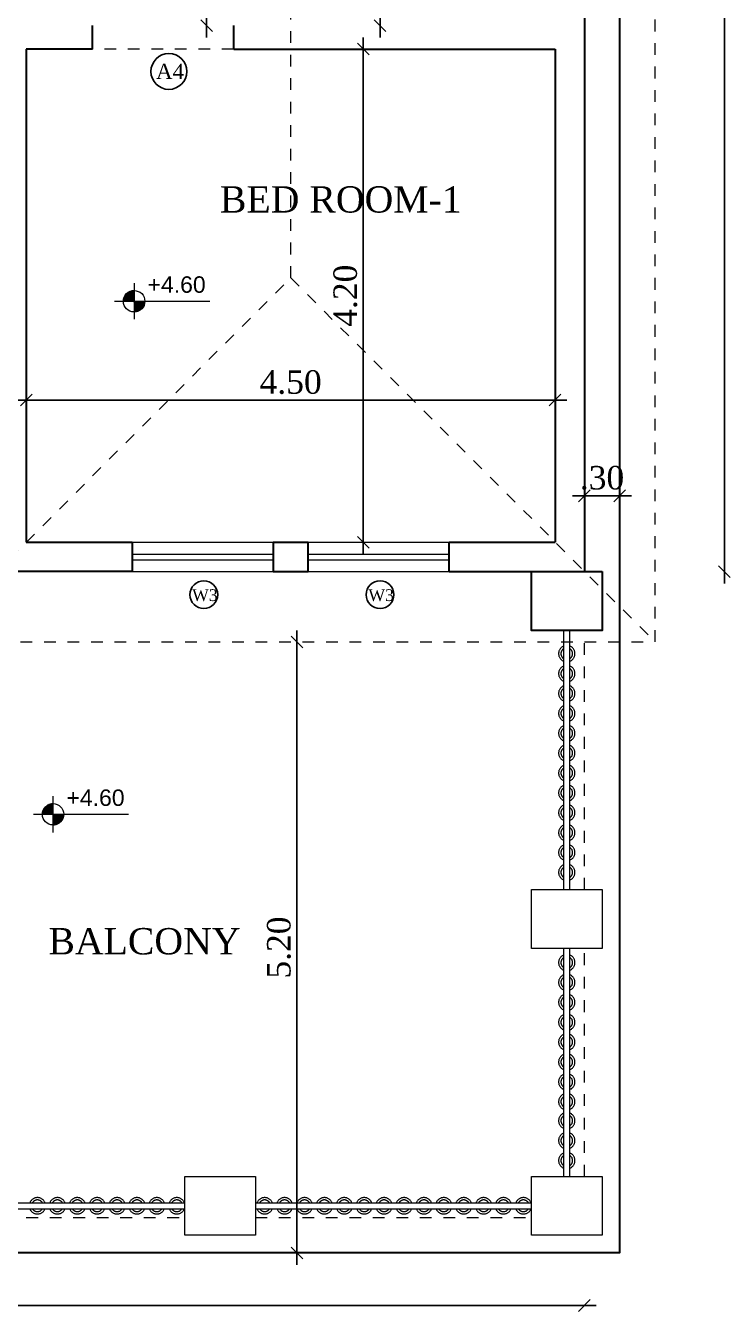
# Model space of a CAD drawing. Header units: metres. Extents: x 503482 to 1007323, y 2781056 to 5562345.
# Drawn here: x 503495.96 to 503501.96, y 2781124.03 to 2781134.98 of the extents above; entities that cross this region are included whole.
import ezdxf

# ---------------------------------------------------------------- set-up
doc = ezdxf.new("R2010")
doc.units = ezdxf.units.M
doc.header["$LTSCALE"] = 10
doc.header["$MEASUREMENT"] = 0
doc.header["$PDMODE"] = 3
doc.linetypes.add('HIDDEN', pattern=[0.375, 0.25, -0.125])
doc.layers.get('0').update_dxf_attribs({"linetype": 'CONTINUOUS'})
doc.layers.get('DEFPOINTS').update_dxf_attribs({"linetype": 'CONTINUOUS'})
for name, color, linetype, lineweight in [('01 wall', 4, 'CONTINUOUS', 35), ('01_WALLS', 7, 'CONTINUOUS', 25), ('H LINE', 1, 'HIDDEN', 5), ('TEXT', 254, 'CONTINUOUS', 13), ('WINDOW', 5, 'CONTINUOUS', 9)]:
    doc.layers.add(name, color=color, linetype=linetype, lineweight=lineweight)
doc.layers.add('12_TEXT', color=1, linetype='CONTINUOUS')
doc.styles.add('AREAL', font='times.ttf')
doc.styles.add('SANSSERIFBOLD', font='sanss___.ttf', dxfattribs={"height": 18})
doc.dimstyles.new('bdc-1-100-A', dxfattribs={"dimtxt": 0.2, "dimasz": 0.1, "dimexe": 0, "dimexo": 0, "dimgap": 0.05, "dimtad": 1, "dimzin": 7, "dimdsep": 46, "dimtxsty": 'AREAL', "dimblk": 'OBLIQUE', "dimcen": 0.001, "dimdle": 0.1, "dimse1": 1, "dimse2": 1, "dimclrd": 15, "dimclre": 8, "dimclrt": 3, "dimadec": 0, "dimazin": 0, "dimtfac": 1, "dimtix": 1, "dimtmove": 2, "dimatfit": 3, "dimldrblk": 'OBLIQUE', "dimfxl": 0.1, "dimtolj": 1, "dimtzin": 0, "dimlwe": 5, "dimarcsym": 0})

# ---------------------------------------------------------------- blocks, each defined once
blk = doc.blocks.new('_Oblique')
at = {"color": 0, "linetype": 'ByBlock', "lineweight": -2}
blk.add_line((-0.5, -0.5), (0.5, 0.5), dxfattribs=at)
blk = doc.blocks.new('*D913')
at = {"layer": '01_WALLS', "color": 15, "linetype": 'Continuous', "lineweight": -2, "ltscale": 0.04, "transparency": 16777216}
blk.add_line((503495.867, 2781131.787), (503500.567, 2781131.787), dxfattribs=at)
at = {"layer": 'DEFPOINTS', "color": 0, "ltscale": 0.04, "transparency": 16777216}
for p in [(503500.467, 2781131.787), (503495.967, 2781131.602), (503500.467, 2781131.44)]:
    blk.add_point(p, dxfattribs=at)
at = {"layer": '01_WALLS', "color": 15, "lineweight": -2, "ltscale": 0.04, "transparency": 16777216, "xscale": 0.1, "yscale": 0.1, "zscale": 0.1, "rotation": 180}
blk.add_blockref('_Oblique', (503495.967, 2781131.787), dxfattribs=at)
at = {"layer": '01_WALLS', "color": 15, "lineweight": -2, "ltscale": 0.04, "transparency": 16777216, "xscale": 0.1, "yscale": 0.1, "zscale": 0.1}
blk.add_blockref('_Oblique', (503500.467, 2781131.787), dxfattribs=at)
at = {"layer": '01_WALLS', "color": 3, "lineweight": 5, "ltscale": 0.04, "transparency": 16777216, "insert": (503498.217, 2781131.939), "char_height": 0.2, "attachment_point": 5, "style": 'AREAL'}
blk.add_mtext('\\A1;4.50', dxfattribs=at)
blk = doc.blocks.new('*D916')
at = {"layer": '01_WALLS', "color": 15, "linetype": 'Continuous', "lineweight": -2, "ltscale": 0.04, "transparency": 16777216}
blk.add_line((503501.908, 2781146.726), (503501.908, 2781130.226), dxfattribs=at)
at = {"layer": 'DEFPOINTS', "color": 0, "ltscale": 0.04, "transparency": 16777216}
for p in [(503500.715, 2781146.626), (503500.717, 2781130.326), (503501.908, 2781130.326)]:
    blk.add_point(p, dxfattribs=at)
at = {"layer": '01_WALLS', "color": 15, "lineweight": -2, "ltscale": 0.04, "transparency": 16777216, "xscale": 0.1, "yscale": 0.1, "zscale": 0.1}
for p, rotation in [((503501.908, 2781146.626), 90), ((503501.908, 2781130.326), 270)]:
    blk.add_blockref('_Oblique', p, dxfattribs=dict(at, rotation=rotation))
at = {"layer": '01_WALLS', "color": 3, "lineweight": 5, "ltscale": 0.04, "transparency": 16777216, "insert": (503501.756, 2781138.476), "char_height": 0.2, "attachment_point": 5, "rotation": 90, "style": 'AREAL'}
blk.add_mtext('\\A1;16.30', dxfattribs=at)
blk = doc.blocks.new('*D917')
at = {"layer": '01_WALLS', "color": 15, "linetype": 'Continuous', "lineweight": -2, "ltscale": 0.04, "transparency": 16777216}
blk.add_line((503500.817, 2781124.077), (503486.317, 2781124.077), dxfattribs=at)
at = {"layer": 'DEFPOINTS', "color": 0, "ltscale": 0.04, "transparency": 16777216}
for p in [(503486.417, 2781128.826), (503500.717, 2781125.477), (503486.417, 2781124.077)]:
    blk.add_point(p, dxfattribs=at)
at = {"layer": '01_WALLS', "color": 15, "lineweight": -2, "ltscale": 0.04, "transparency": 16777216, "xscale": 0.1, "yscale": 0.1, "zscale": 0.1, "rotation": 180}
blk.add_blockref('_Oblique', (503486.417, 2781124.077), dxfattribs=at)
at = {"layer": '01_WALLS', "color": 15, "lineweight": -2, "ltscale": 0.04, "transparency": 16777216, "xscale": 0.1, "yscale": 0.1, "zscale": 0.1}
blk.add_blockref('_Oblique', (503500.717, 2781124.077), dxfattribs=at)
at = {"layer": '01_WALLS', "color": 3, "lineweight": 5, "ltscale": 0.04, "transparency": 16777216, "insert": (503493.397, 2781124.229), "char_height": 0.2, "attachment_point": 5, "style": 'AREAL'}
blk.add_mtext('\\A1;14.30', dxfattribs=at)
blk = doc.blocks.new('*D923')
at = {"layer": '01_WALLS', "color": 15, "linetype": 'Continuous', "lineweight": -2, "ltscale": 0.04, "transparency": 16777216}
blk.add_line((503498.835, 2781134.876), (503498.835, 2781130.476), dxfattribs=at)
at = {"layer": 'DEFPOINTS', "color": 0, "ltscale": 0.04, "transparency": 16777216}
for p in [(503500.453, 2781134.776), (503498.835, 2781130.576), (503500.323, 2781130.576)]:
    blk.add_point(p, dxfattribs=at)
at = {"layer": '01_WALLS', "color": 15, "lineweight": -2, "ltscale": 0.04, "transparency": 16777216, "xscale": 0.1, "yscale": 0.1, "zscale": 0.1}
for p, rotation in [((503498.835, 2781134.776), 90), ((503498.835, 2781130.576), 270)]:
    blk.add_blockref('_Oblique', p, dxfattribs=dict(at, rotation=rotation))
at = {"layer": '01_WALLS', "color": 3, "lineweight": 5, "ltscale": 0.04, "transparency": 16777216, "insert": (503498.683, 2781132.676), "char_height": 0.2, "attachment_point": 5, "rotation": 90, "style": 'AREAL'}
blk.add_mtext('\\A1;4.20', dxfattribs=at)
blk = doc.blocks.new('*D927')
at = {"layer": '01_WALLS', "color": 15, "linetype": 'Continuous', "lineweight": -2, "ltscale": 0.04, "transparency": 16777216}
blk.add_line((503498.978, 2781137.071), (503498.978, 2781134.876), dxfattribs=at)
at = {"layer": 'DEFPOINTS', "color": 0, "ltscale": 0.04, "transparency": 16777216}
for p in [(503499.746, 2781136.971), (503498.978, 2781134.976), (503499.746, 2781134.976)]:
    blk.add_point(p, dxfattribs=at)
at = {"layer": '01_WALLS', "color": 15, "lineweight": -2, "ltscale": 0.04, "transparency": 16777216, "xscale": 0.1, "yscale": 0.1, "zscale": 0.1}
for p, rotation in [((503498.978, 2781136.971), 90), ((503498.978, 2781134.976), 270)]:
    blk.add_blockref('_Oblique', p, dxfattribs=dict(at, rotation=rotation))
at = {"layer": '01_WALLS', "color": 3, "lineweight": 5, "ltscale": 0.04, "transparency": 16777216, "insert": (503498.789, 2781135.735), "char_height": 0.2, "attachment_point": 5, "rotation": 90, "style": 'AREAL'}
blk.add_mtext('\\A1;2.00', dxfattribs=at)
blk = doc.blocks.new('TRTRT')
at = {"layer": '01_WALLS', "color": 6, "linetype": 'HIDDEN', "lineweight": 0, "ltscale": 0.04}
for p, q in [((503362.31, 2781298.362), (503362.31, 2781307.655)), ((503359.21, 2781295.261), (503362.31, 2781298.362)), ((503362.31, 2781298.362), (503365.411, 2781295.261))]:
    blk.add_line(p, q, dxfattribs=at)
blk.add_lwpolyline([(503359.21, 2781295.261), (503365.411, 2781295.261), (503365.411, 2781310.756), (503359.21, 2781310.756)], close=True, dxfattribs=at)
blk = doc.blocks.new('*D948')
at = {"layer": '01_WALLS', "color": 15, "linetype": 'Continuous', "lineweight": -2, "ltscale": 0.04, "transparency": 16777216}
for p, q in [((503500.717, 2781130.972), (503500.617, 2781130.972)), ((503500.717, 2781130.972), (503501.017, 2781130.972)), ((503501.017, 2781130.972), (503501.117, 2781130.972))]:
    blk.add_line(p, q, dxfattribs=at)
at = {"layer": 'DEFPOINTS', "color": 0, "ltscale": 0.04, "transparency": 16777216}
for p in [(503501.017, 2781130.972), (503500.717, 2781130.863), (503501.017, 2781130.863)]:
    blk.add_point(p, dxfattribs=at)
at = {"layer": '01_WALLS', "color": 15, "lineweight": -2, "ltscale": 0.04, "transparency": 16777216, "xscale": 0.1, "yscale": 0.1, "zscale": 0.1}
blk.add_blockref('_Oblique', (503500.717, 2781130.972), dxfattribs=at)
at = {"layer": '01_WALLS', "color": 15, "lineweight": -2, "ltscale": 0.04, "transparency": 16777216, "xscale": 0.1, "yscale": 0.1, "zscale": 0.1, "rotation": 180}
blk.add_blockref('_Oblique', (503501.017, 2781130.972), dxfattribs=at)
at = {"layer": '01_WALLS', "color": 3, "ltscale": 0.04, "transparency": 16777216, "insert": (503500.867, 2781131.124), "char_height": 0.2, "attachment_point": 5, "style": 'AREAL'}
blk.add_mtext('\\A1;.30', dxfattribs=at)
blk = doc.blocks.new('*D956')
at = {"layer": '01_WALLS', "color": 15, "linetype": 'Continuous', "lineweight": -2, "ltscale": 0.04, "transparency": 16777216}
blk.add_line((503497.502, 2781137.071), (503497.502, 2781134.876), dxfattribs=at)
at = {"layer": 'DEFPOINTS', "color": 0, "ltscale": 0.04, "transparency": 16777216}
for p in [(503496.693, 2781136.971), (503496.517, 2781134.976), (503497.502, 2781134.976)]:
    blk.add_point(p, dxfattribs=at)
at = {"layer": '01_WALLS', "color": 15, "lineweight": -2, "ltscale": 0.04, "transparency": 16777216, "xscale": 0.1, "yscale": 0.1, "zscale": 0.1}
for p, rotation in [((503497.502, 2781136.971), 90), ((503497.502, 2781134.976), 270)]:
    blk.add_blockref('_Oblique', p, dxfattribs=dict(at, rotation=rotation))
at = {"layer": '01_WALLS', "color": 3, "ltscale": 0.04, "transparency": 16777216, "insert": (503497.35, 2781135.974), "char_height": 0.2, "attachment_point": 5, "rotation": 90, "style": 'AREAL'}
blk.add_mtext('\\A1;2.00', dxfattribs=at)
blk = doc.blocks.new('*D958')
at = {"layer": '01_WALLS', "color": 15, "linetype": 'Continuous', "lineweight": -2, "ltscale": 0.04, "transparency": 16777216}
blk.add_line((503498.27, 2781129.826), (503498.27, 2781124.424), dxfattribs=at)
at = {"layer": 'DEFPOINTS', "color": 0, "ltscale": 0.04, "transparency": 16777216}
for p in [(503498.219, 2781129.726), (503498.224, 2781124.524), (503498.27, 2781124.524)]:
    blk.add_point(p, dxfattribs=at)
at = {"layer": '01_WALLS', "color": 15, "lineweight": -2, "ltscale": 0.04, "transparency": 16777216, "xscale": 0.1, "yscale": 0.1, "zscale": 0.1}
for p, rotation in [((503498.27, 2781129.726), 90), ((503498.27, 2781124.524), 270)]:
    blk.add_blockref('_Oblique', p, dxfattribs=dict(at, rotation=rotation))
at = {"layer": '01_WALLS', "color": 3, "ltscale": 0.04, "transparency": 16777216, "insert": (503498.118, 2781127.125), "char_height": 0.2, "attachment_point": 5, "rotation": 90, "style": 'AREAL'}
blk.add_mtext('\\A1;5.20', dxfattribs=at)
blk = doc.blocks.new('UYUYTUTYUTYUTYU')
at = {"layer": '01_WALLS', "color": 3, "ltscale": 0.04}
for centre in [(503303.312, 2780959.384), (503304.812, 2780959.384)]:
    blk.add_circle(centre, 0.118, dxfattribs=at)
at = {"layer": 'TEXT', "color": 6, "lineweight": 25, "style": 'AREAL'}
for p in [(503303.212, 2780959.33), (503304.712, 2780959.33)]:
    blk.add_text('W3', height=0.1001, dxfattribs=at).set_placement(p)
blk = doc.blocks.new('U87Y787Y68')
at = {"layer": '01_WALLS', "color": 141, "ltscale": 0.04}
for centre in [(503302.895, 2780970.34), (503301.414, 2780967.169), (503296.802, 2780965.782), (503303.015, 2780963.84), (503296.8, 2780962.914)]:
    blk.add_circle(centre, 0.153, dxfattribs=at)
at = {"layer": '01_WALLS', "color": 241, "ltscale": 0.04}
for centre in [(503303.835, 2780969.479), (503303.154, 2780968.036), (503303.79, 2780966.99), (503303.173, 2780966.261), (503294.412, 2780965.791), (503297.295, 2780965.123), (503303.818, 2780964.756), (503297.246, 2780963.402), (503294.409, 2780962.863)]:
    blk.add_circle(centre, 0.153, dxfattribs=at)
at = {"layer": 'TEXT', "color": 20, "lineweight": 25, "style": 'AREAL'}
for s, p in [('A4', (503302.785, 2780970.276)), ('A3', (503301.305, 2780967.105)), ('A5', (503296.692, 2780965.718)), ('A4', (503302.905, 2780963.776)), ('A5', (503296.69, 2780962.85))]:
    blk.add_text(s, height=0.1299, dxfattribs=at).set_placement(p)
at = {"layer": 'TEXT', "color": 63, "lineweight": 25, "style": 'AREAL'}
for p in [(503303.725, 2780969.415), (503303.68, 2780966.926), (503294.303, 2780965.727), (503303.709, 2780964.692), (503294.299, 2780962.799)]:
    blk.add_text('D2', height=0.1299, dxfattribs=at).set_placement(p)
at = {"layer": 'TEXT', "color": 6, "lineweight": 25, "style": 'AREAL'}
for p in [(503303.044, 2780967.972), (503303.064, 2780966.197), (503297.185, 2780965.059), (503297.136, 2780963.339)]:
    blk.add_text('D1', height=0.1299, dxfattribs=at).set_placement(p)

msp = doc.modelspace()

# ---------------------------------------------------------------- hatches: boundary and pattern name
at = {"linetype": 'Continuous', "lineweight": 5}
h = msp.add_hatch(dxfattribs=at)
h.set_pattern_fill('ANSI31', color=5, scale=0.0126, angle=720, style=0)
h.set_pattern_definition([(45, (503563.925909, 2781654.3822036), (-0.0011136931804, 0.0011136931804), [])])
h.paths.add_polyline_path([(503496.885, 2781132.721, 0.412421), (503496.794, 2781132.629), (503496.885, 2781132.629)])
h.paths.add_polyline_path([(503496.976, 2781132.629), (503496.885, 2781132.629), (503496.885, 2781132.538, 0.416009)])
h = msp.add_hatch(dxfattribs=at)
h.set_pattern_fill('ANSI31', color=5, scale=0.0126, angle=720, style=0)
h.set_pattern_definition([(45, (503563.235672, 2781650.0123219), (-0.0011136931804, 0.0011136931804), [])])
h.paths.add_polyline_path([(503496.194, 2781128.351, 0.412421), (503496.104, 2781128.26), (503496.194, 2781128.26)])
h.paths.add_polyline_path([(503496.286, 2781128.26), (503496.194, 2781128.26), (503496.194, 2781128.168, 0.416009)])

# ---------------------------------------------------------------- linework, layer by layer
at = {"color": 5, "linetype": 'Continuous', "lineweight": 5}
for p, q in [((503496.885, 2781132.783), (503496.885, 2781132.476)), ((503496.719, 2781132.629), (503497.528, 2781132.629)), ((503496.194, 2781128.413), (503496.194, 2781128.106)), ((503496.029, 2781128.26), (503496.838, 2781128.26))]:
    msp.add_line(p, q, dxfattribs=at)
for centre in [(503496.885, 2781132.629), (503496.195, 2781128.26)]:
    msp.add_circle(centre, 0.0913, dxfattribs=at)
at = {"layer": '01 wall'}
for p, q in [((503500.717, 2781135.764), (503500.717, 2781130.326)), ((503496.532, 2781134.776), (503496.532, 2781134.976)), ((503497.732, 2781134.776), (503497.732, 2781134.976)), ((503495.967, 2781134.776), (503495.967, 2781130.576)), ((503496.532, 2781134.776), (503495.967, 2781134.776)), ((503497.732, 2781134.776), (503500.467, 2781134.776)), ((503500.467, 2781134.776), (503500.467, 2781130.576)), ((503495.967, 2781130.576), (503496.867, 2781130.576)), ((503496.867, 2781130.576), (503496.867, 2781130.326)), ((503498.067, 2781130.576), (503498.067, 2781130.326)), ((503498.067, 2781130.576), (503498.367, 2781130.576)), ((503498.367, 2781130.326), (503498.367, 2781130.576)), ((503499.567, 2781130.576), (503500.467, 2781130.576)), ((503499.567, 2781130.326), (503499.567, 2781130.576)), ((503496.867, 2781130.326), (503495.717, 2781130.326)), ((503498.067, 2781130.326), (503498.367, 2781130.326)), ((503499.567, 2781130.326), (503500.717, 2781130.326))]:
    msp.add_line(p, q, dxfattribs=at)
at = {"layer": '01 wall', "color": 8}
msp.add_lwpolyline([(503486.115, 2781128.826), (503486.115, 2781143.726), (503492.515, 2781143.726), (503492.515, 2781141.208), (503495.414, 2781141.208), (503495.414, 2781146.926), (503501.017, 2781146.926), (503501.017, 2781124.526), (503494.217, 2781124.526), (503494.217, 2781126.92), (503486.115, 2781126.926)], close=True, dxfattribs=at)
at = {"layer": '01 wall'}
msp.add_lwpolyline([(503500.867, 2781130.326), (503500.867, 2781129.826), (503500.267, 2781129.826), (503500.267, 2781130.326)], close=True, dxfattribs=at)
at = {"layer": '01 wall', "lineweight": 13}
for points in [[(503500.867, 2781127.618), (503500.867, 2781127.118), (503500.267, 2781127.118), (503500.267, 2781127.618)], [(503497.917, 2781125.176), (503497.917, 2781124.676), (503497.317, 2781124.676), (503497.317, 2781125.176)], [(503500.867, 2781125.176), (503500.867, 2781124.676), (503500.267, 2781124.676), (503500.267, 2781125.176)]]:
    msp.add_lwpolyline(points, close=True, dxfattribs=at)
at = {"layer": '01_WALLS', "color": 2, "linetype": 'HIDDEN', "lineweight": 0, "ltscale": 0.04}
msp.add_line((503497.732, 2781134.776), (503496.532, 2781134.776), dxfattribs=at)
for points in [[(503500.717, 2781127.618), (503500.717, 2781129.826)], [(503500.717, 2781125.176), (503500.717, 2781127.118)], [(503494.967, 2781124.826), (503497.317, 2781124.826)], [(503497.917, 2781124.826), (503500.267, 2781124.826)]]:
    msp.add_lwpolyline(points, dxfattribs=at)
at = {"layer": 'H LINE', "ltscale": 2}
for p, q in [((503500.542, 2781127.618), (503500.542, 2781129.826)), ((503500.592, 2781127.618), (503500.592, 2781129.826)), ((503500.542, 2781125.176), (503500.542, 2781127.118)), ((503500.592, 2781125.176), (503500.592, 2781127.118)), ((503494.967, 2781124.951), (503497.317, 2781124.951)), ((503497.917, 2781124.951), (503500.267, 2781124.951)), ((503494.967, 2781124.901), (503497.317, 2781124.901)), ((503497.917, 2781124.901), (503500.267, 2781124.901))]:
    msp.add_line(p, q, dxfattribs=at)
for centre, radius, start, end in [((503500.567, 2781129.628), 0.0698, 111.0029, 248.9971), ((503500.567, 2781129.628), 0.0498, 120.1653, 239.8347), ((503500.567, 2781129.628), 0.0698, 291.0029, 68.9971), ((503500.567, 2781129.628), 0.0498, 300.1653, 59.8347), ((503500.567, 2781129.458), 0.0698, 111.0029, 248.9971), ((503500.567, 2781129.458), 0.0498, 120.1653, 239.8347), ((503500.567, 2781129.458), 0.0698, 291.0029, 68.9971), ((503500.567, 2781129.458), 0.0498, 300.1653, 59.8347), ((503500.567, 2781129.289), 0.0698, 111.0029, 248.9971), ((503500.567, 2781129.289), 0.0498, 120.1653, 239.8347), ((503500.567, 2781129.289), 0.0698, 291.0029, 68.9971), ((503500.567, 2781129.289), 0.0498, 300.1653, 59.8347), ((503500.567, 2781129.119), 0.0698, 111.0029, 248.9971), ((503500.567, 2781129.119), 0.0498, 120.1653, 239.8347), ((503500.567, 2781129.119), 0.0698, 291.0029, 68.9971), ((503500.567, 2781129.119), 0.0498, 300.1653, 59.8347), ((503500.567, 2781128.95), 0.0698, 111.0029, 248.9971), ((503500.567, 2781128.95), 0.0698, 291.0029, 68.9971), ((503500.567, 2781128.95), 0.0498, 120.1653, 239.8347), ((503500.567, 2781128.95), 0.0498, 300.1653, 59.8347), ((503500.567, 2781128.781), 0.0698, 111.0029, 248.9971), ((503500.567, 2781128.781), 0.0498, 120.1653, 239.8347), ((503500.567, 2781128.781), 0.0698, 291.0029, 68.9971), ((503500.567, 2781128.781), 0.0498, 300.1653, 59.8347), ((503500.567, 2781128.611), 0.0698, 111.0029, 248.9971), ((503500.567, 2781128.611), 0.0698, 291.0029, 68.9971), ((503500.567, 2781128.611), 0.0498, 120.1653, 239.8347), ((503500.567, 2781128.611), 0.0498, 300.1653, 59.8347), ((503500.567, 2781128.442), 0.0698, 111.0029, 248.9971), ((503500.567, 2781128.442), 0.0498, 120.1653, 239.8347), ((503500.567, 2781128.442), 0.0698, 291.0029, 68.9971), ((503500.567, 2781128.442), 0.0498, 300.1653, 59.8347), ((503500.567, 2781128.273), 0.0698, 111.0029, 248.9971), ((503500.567, 2781128.273), 0.0498, 120.1653, 239.8347), ((503500.567, 2781128.273), 0.0698, 291.0029, 68.9971), ((503500.567, 2781128.273), 0.0498, 300.1653, 59.8347), ((503500.567, 2781128.103), 0.0698, 111.0029, 248.9971), ((503500.567, 2781128.103), 0.0498, 120.1653, 239.8347), ((503500.567, 2781128.103), 0.0698, 291.0029, 68.9971), ((503500.567, 2781128.103), 0.0498, 300.1653, 59.8347), ((503500.567, 2781127.934), 0.0698, 111.0029, 248.9971), ((503500.567, 2781127.934), 0.0498, 120.1653, 239.8347), ((503500.567, 2781127.934), 0.0698, 291.0029, 68.9971), ((503500.567, 2781127.934), 0.0498, 300.1653, 59.8347), ((503500.567, 2781127.765), 0.0698, 111.0029, 248.9971), ((503500.567, 2781127.765), 0.0498, 120.1653, 239.8347), ((503500.567, 2781127.765), 0.0698, 291.0029, 68.9971), ((503500.567, 2781127.765), 0.0498, 300.1653, 59.8347), ((503500.567, 2781126.997), 0.0698, 111.0029, 248.9971), ((503500.567, 2781126.997), 0.0498, 120.1653, 239.8347), ((503500.567, 2781126.997), 0.0698, 291.0029, 68.9971), ((503500.567, 2781126.997), 0.0498, 300.1653, 59.8347), ((503500.567, 2781126.828), 0.0698, 111.0029, 248.9971), ((503500.567, 2781126.828), 0.0498, 120.1653, 239.8347), ((503500.567, 2781126.828), 0.0698, 291.0029, 68.9971), ((503500.567, 2781126.828), 0.0498, 300.1653, 59.8347), ((503500.567, 2781126.659), 0.0698, 111.0029, 248.9971), ((503500.567, 2781126.659), 0.0498, 120.1653, 239.8347), ((503500.567, 2781126.659), 0.0698, 291.0029, 68.9971), ((503500.567, 2781126.659), 0.0498, 300.1653, 59.8347), ((503500.567, 2781126.489), 0.0698, 111.0029, 248.9971), ((503500.567, 2781126.489), 0.0498, 120.1653, 239.8347), ((503500.567, 2781126.489), 0.0698, 291.0029, 68.9971), ((503500.567, 2781126.489), 0.0498, 300.1653, 59.8347), ((503500.567, 2781126.32), 0.0698, 111.0029, 248.9971), ((503500.567, 2781126.32), 0.0698, 291.0029, 68.9971), ((503500.567, 2781126.32), 0.0498, 120.1653, 239.8347), ((503500.567, 2781126.32), 0.0498, 300.1653, 59.8347), ((503500.567, 2781126.15), 0.0698, 111.0029, 248.9971), ((503500.567, 2781126.15), 0.0498, 120.1653, 239.8347), ((503500.567, 2781126.15), 0.0698, 291.0029, 68.9971), ((503500.567, 2781126.15), 0.0498, 300.1653, 59.8347), ((503500.567, 2781125.981), 0.0698, 111.0029, 248.9971), ((503500.567, 2781125.981), 0.0698, 291.0029, 68.9971), ((503500.567, 2781125.981), 0.0498, 120.1653, 239.8347), ((503500.567, 2781125.981), 0.0498, 300.1653, 59.8347), ((503500.567, 2781125.812), 0.0698, 111.0029, 248.9971), ((503500.567, 2781125.812), 0.0498, 120.1653, 239.8347), ((503500.567, 2781125.812), 0.0698, 291.0029, 68.9971), ((503500.567, 2781125.812), 0.0498, 300.1653, 59.8347), ((503500.567, 2781125.65), 0.0698, 111.0029, 248.9971), ((503500.567, 2781125.65), 0.0698, 291.0029, 68.9971), ((503500.567, 2781125.65), 0.0498, 120.1653, 239.8347), ((503500.567, 2781125.65), 0.0498, 300.1653, 59.8347), ((503500.567, 2781125.481), 0.0698, 111.0029, 248.9971), ((503500.567, 2781125.481), 0.0498, 120.1653, 239.8347), ((503500.567, 2781125.481), 0.0698, 291.0029, 68.9971), ((503500.567, 2781125.481), 0.0498, 300.1653, 59.8347), ((503500.567, 2781125.311), 0.0698, 111.0029, 248.9971), ((503500.567, 2781125.311), 0.0498, 120.1653, 239.8347), ((503500.567, 2781125.311), 0.0698, 291.0029, 68.9971), ((503500.567, 2781125.311), 0.0498, 300.1653, 59.8347), ((503496.062, 2781124.926), 0.0698, 21.0029, 158.9971), ((503496.062, 2781124.926), 0.0498, 30.1653, 149.8347), ((503496.232, 2781124.926), 0.0698, 21.0029, 158.9971), ((503496.232, 2781124.926), 0.0498, 30.1653, 149.8347), ((503496.401, 2781124.926), 0.0698, 21.0029, 158.9971), ((503496.401, 2781124.926), 0.0498, 30.1653, 149.8347), ((503496.57, 2781124.926), 0.0698, 21.0029, 158.9971), ((503496.57, 2781124.926), 0.0498, 30.1653, 149.8347), ((503496.74, 2781124.926), 0.0698, 21.0029, 158.9971), ((503496.74, 2781124.926), 0.0498, 30.1653, 149.8347), ((503496.909, 2781124.926), 0.0698, 21.0029, 158.9971), ((503496.909, 2781124.926), 0.0498, 30.1653, 149.8347), ((503497.078, 2781124.926), 0.0698, 21.0029, 158.9971), ((503497.078, 2781124.926), 0.0498, 30.1653, 149.8347), ((503497.248, 2781124.926), 0.0698, 21.0029, 158.9971), ((503497.248, 2781124.926), 0.0498, 30.1653, 149.8347), ((503497.996, 2781124.926), 0.0698, 21.0029, 158.9971), ((503497.996, 2781124.926), 0.0498, 30.1653, 149.8347), ((503498.165, 2781124.926), 0.0698, 21.0029, 158.9971), ((503498.165, 2781124.926), 0.0498, 30.1653, 149.8347), ((503498.335, 2781124.926), 0.0698, 21.0029, 158.9971), ((503498.335, 2781124.926), 0.0498, 30.1653, 149.8347), ((503498.504, 2781124.926), 0.0698, 21.0029, 158.9971), ((503498.504, 2781124.926), 0.0498, 30.1653, 149.8347), ((503498.673, 2781124.926), 0.0698, 21.0029, 158.9971), ((503498.673, 2781124.926), 0.0498, 30.1653, 149.8347), ((503498.843, 2781124.926), 0.0698, 21.0029, 158.9971), ((503498.843, 2781124.926), 0.0498, 30.1653, 149.8347), ((503499.012, 2781124.926), 0.0698, 21.0029, 158.9971), ((503499.012, 2781124.926), 0.0498, 30.1653, 149.8347), ((503499.182, 2781124.926), 0.0698, 21.0029, 158.9971), ((503499.182, 2781124.926), 0.0498, 30.1653, 149.8347), ((503499.351, 2781124.926), 0.0698, 21.0029, 158.9971), ((503499.351, 2781124.926), 0.0498, 30.1653, 149.8347), ((503499.52, 2781124.926), 0.0698, 21.0029, 158.9971), ((503499.52, 2781124.926), 0.0498, 30.1653, 149.8347), ((503499.69, 2781124.926), 0.0698, 21.0029, 158.9971), ((503499.69, 2781124.926), 0.0498, 30.1653, 149.8347), ((503499.859, 2781124.926), 0.0698, 21.0029, 158.9971), ((503499.859, 2781124.926), 0.0498, 30.1653, 149.8347), ((503500.028, 2781124.926), 0.0698, 21.0029, 158.9971), ((503500.028, 2781124.926), 0.0498, 30.1653, 149.8347), ((503500.198, 2781124.926), 0.0698, 21.0029, 158.9971), ((503500.198, 2781124.926), 0.0498, 30.1653, 149.8347), ((503496.062, 2781124.926), 0.0698, 201.0029, 338.9971), ((503496.062, 2781124.926), 0.0498, 210.1653, 329.8347), ((503496.232, 2781124.926), 0.0698, 201.0029, 338.9971), ((503496.232, 2781124.926), 0.0498, 210.1653, 329.8347), ((503496.401, 2781124.926), 0.0698, 201.0029, 338.9971), ((503496.401, 2781124.926), 0.0498, 210.1653, 329.8347), ((503496.57, 2781124.926), 0.0698, 201.0029, 338.9971), ((503496.57, 2781124.926), 0.0498, 210.1653, 329.8347), ((503496.74, 2781124.926), 0.0698, 201.0029, 338.9971), ((503496.74, 2781124.926), 0.0498, 210.1653, 329.8347), ((503496.909, 2781124.926), 0.0698, 201.0029, 338.9971), ((503496.909, 2781124.926), 0.0498, 210.1653, 329.8347), ((503497.078, 2781124.926), 0.0698, 201.0029, 338.9971), ((503497.078, 2781124.926), 0.0498, 210.1653, 329.8347), ((503497.248, 2781124.926), 0.0698, 201.0029, 338.9971), ((503497.248, 2781124.926), 0.0498, 210.1653, 329.8347), ((503497.996, 2781124.926), 0.0698, 201.0029, 338.9971), ((503497.996, 2781124.926), 0.0498, 210.1653, 329.8347), ((503498.165, 2781124.926), 0.0698, 201.0029, 338.9971), ((503498.165, 2781124.926), 0.0498, 210.1653, 329.8347), ((503498.335, 2781124.926), 0.0698, 201.0029, 338.9971), ((503498.335, 2781124.926), 0.0498, 210.1653, 329.8347), ((503498.504, 2781124.926), 0.0698, 201.0029, 338.9971), ((503498.504, 2781124.926), 0.0498, 210.1653, 329.8347), ((503498.673, 2781124.926), 0.0698, 201.0029, 338.9971), ((503498.673, 2781124.926), 0.0498, 210.1653, 329.8347), ((503498.843, 2781124.926), 0.0698, 201.0029, 338.9971), ((503498.843, 2781124.926), 0.0498, 210.1653, 329.8347), ((503499.012, 2781124.926), 0.0698, 201.0029, 338.9971), ((503499.012, 2781124.926), 0.0498, 210.1653, 329.8347), ((503499.182, 2781124.926), 0.0698, 201.0029, 338.9971), ((503499.182, 2781124.926), 0.0498, 210.1653, 329.8347), ((503499.351, 2781124.926), 0.0698, 201.0029, 338.9971), ((503499.351, 2781124.926), 0.0498, 210.1653, 329.8347), ((503499.52, 2781124.926), 0.0698, 201.0029, 338.9971), ((503499.52, 2781124.926), 0.0498, 210.1653, 329.8347), ((503499.69, 2781124.926), 0.0698, 201.0029, 338.9971), ((503499.69, 2781124.926), 0.0498, 210.1653, 329.8347), ((503499.859, 2781124.926), 0.0698, 201.0029, 338.9971), ((503499.859, 2781124.926), 0.0498, 210.1653, 329.8347), ((503500.028, 2781124.926), 0.0698, 201.0029, 338.9971), ((503500.028, 2781124.926), 0.0498, 210.1653, 329.8347), ((503500.198, 2781124.926), 0.0698, 201.0029, 338.9971), ((503500.198, 2781124.926), 0.0498, 210.1653, 329.8347)]:
    msp.add_arc(centre, radius, start, end, dxfattribs=at)
at = {"layer": 'WINDOW'}
for p, q in [((503496.867, 2781130.576), (503498.067, 2781130.576)), ((503498.367, 2781130.576), (503499.567, 2781130.576)), ((503496.867, 2781130.476), (503498.067, 2781130.476)), ((503496.867, 2781130.426), (503498.067, 2781130.426)), ((503498.367, 2781130.476), (503499.567, 2781130.476)), ((503498.367, 2781130.426), (503499.567, 2781130.426)), ((503496.867, 2781130.326), (503498.067, 2781130.326)), ((503498.367, 2781130.326), (503499.567, 2781130.326))]:
    msp.add_line(p, q, dxfattribs=at)

# ---------------------------------------------------------------- block references
at = {"layer": '01_WALLS'}
msp.add_blockref('TRTRT', (135.908, -165.534), dxfattribs=at)
at = {"layer": '01_WALLS', "color": 3}
for name in ['UYUYTUTYUTYUTYU', 'U87Y787Y68']:
    msp.add_blockref(name, (194.166, 170.746), dxfattribs=at)

# ---------------------------------------------------------------- texts
at = {"layer": '12_TEXT', "color": 5, "lineweight": 5, "ltscale": 36, "style": 'SANSSERIFBOLD'}
for p in [(503496.999, 2781132.701), (503496.309, 2781128.331)]:
    msp.add_text('+4.60', height=0.14, dxfattribs=at).set_placement(p)
at = {"layer": 'TEXT', "color": 1, "lineweight": 25, "style": 'AREAL'}
for s, p in [('BED ROOM-1', (503497.615, 2781133.384)), ('BALCONY', (503496.155, 2781127.067))]:
    msp.add_text(s, height=0.224, dxfattribs=at).set_placement(p)

# ---------------------------------------------------------------- dimensions: what is measured, and where the dimension line sits
at = {"layer": '01_WALLS', "lineweight": 5, "ltscale": 0.04}
for base, p1, p2, picture, middle in [((503501.908, 2781130.326), (503500.715, 2781146.626), (503500.717, 2781130.326), '*D916', (503501.756, 2781138.476)), ((503498.835, 2781130.576), (503500.453, 2781134.776), (503500.323, 2781130.576), '*D923', (503498.683, 2781132.676))]:
    dim = msp.add_linear_dim(base=base, p1=p1, p2=p2, angle=90, dimstyle='bdc-1-100-A', override={"dimfxl": 0.125, "dimfxlon": 1, "dimarcsym": 1}, dxfattribs=at)
    dim.commit()
    dim.dimension.update_dxf_attribs({"geometry": picture, "text_midpoint": middle})
at = {"layer": '01_WALLS', "color": 2, "ltscale": 0.04}
dim = msp.add_linear_dim(base=(503497.501688954, 2781134.976455121), p1=(503496.692550872, 2781136.97145512), p2=(503496.516680087, 2781134.97645512), angle=90, dimstyle='bdc-1-100-A', override={"dimfxl": 0.05, "dimfxlon": 1, "dimarcsym": 1}, dxfattribs=at)
dim.commit()
dim.dimension.update_dxf_attribs({"geometry": '*D956', "text_midpoint": (503497.349670209, 2781135.973955121)})
at = {"layer": '01_WALLS', "lineweight": 5, "ltscale": 0.04}
dim = msp.add_linear_dim(base=(503498.978161953, 2781134.976455121), p1=(503499.746468508, 2781136.97145512), p2=(503499.746468508, 2781134.97645512), angle=90, dimstyle='bdc-1-100-A', override={"dimfxl": 0.125, "dimfxlon": 1, "dimarcsym": 1}, dxfattribs=at)
dim.commit()
dim.dimension.update_dxf_attribs({"geometry": '*D927', "text_midpoint": (503498.7892861, 2781135.734790287), "dimtype": 160})
dim = msp.add_linear_dim(base=(503500.467, 2781131.787), p1=(503495.967, 2781131.602), p2=(503500.467, 2781131.44), dimstyle='bdc-1-100-A', override={"dimfxl": 0.125, "dimfxlon": 1, "dimarcsym": 1}, dxfattribs=at)
dim.commit()
dim.dimension.update_dxf_attribs({"geometry": '*D913', "text_midpoint": (503498.217, 2781131.939)})
at = {"layer": '01_WALLS', "color": 2, "ltscale": 0.04}
dim = msp.add_linear_dim(base=(503501.017, 2781130.972), p1=(503500.717, 2781130.863), p2=(503501.017, 2781130.863), dimstyle='bdc-1-100-A', override={"dimfxl": 0.05, "dimfxlon": 1, "dimarcsym": 1}, dxfattribs=at)
dim.commit()
dim.dimension.update_dxf_attribs({"geometry": '*D948', "text_midpoint": (503500.867, 2781131.124)})
at = {"layer": '01_WALLS', "ltscale": 0.04}
dim = msp.add_linear_dim(base=(503498.27, 2781124.524), p1=(503498.219, 2781129.726), p2=(503498.224, 2781124.524), angle=90, dimstyle='bdc-1-100-A', override={"dimfxl": 0.05, "dimfxlon": 1, "dimarcsym": 1}, dxfattribs=at)
dim.commit()
dim.dimension.update_dxf_attribs({"geometry": '*D958', "text_midpoint": (503498.118, 2781127.125)})
at = {"layer": '01_WALLS', "lineweight": 5, "ltscale": 0.04}
dim = msp.add_linear_dim(base=(503486.417, 2781124.077), p1=(503500.717, 2781125.477), p2=(503486.417, 2781128.826), dimstyle='bdc-1-100-A', override={"dimfxl": 0.125, "dimfxlon": 1, "dimarcsym": 1}, dxfattribs=at)
dim.commit()
dim.dimension.update_dxf_attribs({"geometry": '*D917', "text_midpoint": (503493.397, 2781124.229), "dimtype": 160})

doc.saveas('drawing.dxf')
